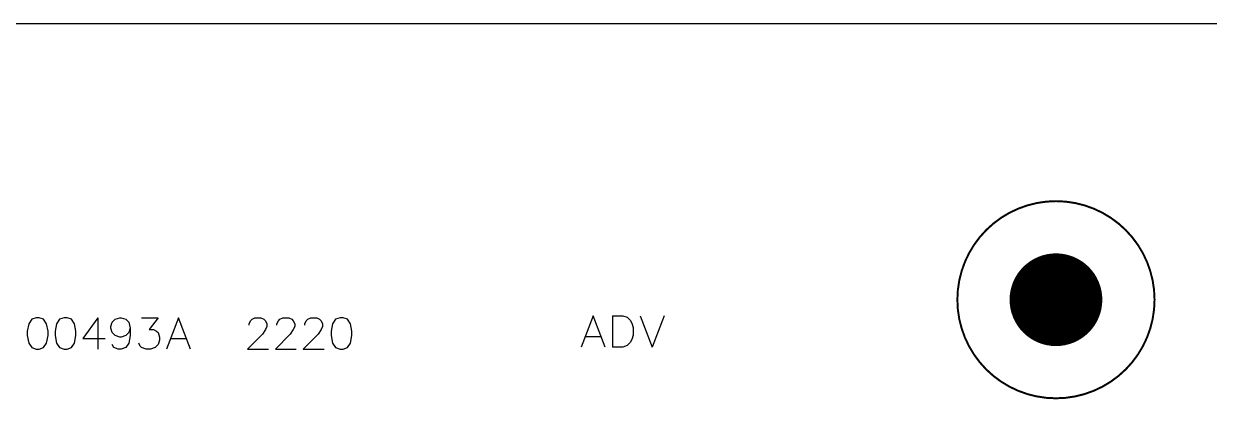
# Model space of a CAD drawing. Header units: millimetres. Extents: x 0 to 400, y 0 to 514.
# Drawn here: x 147.6 to 207.8, y 0 to 19 of the extents above; entities that cross this region are included whole.
import ezdxf

# ---------------------------------------------------------------- set-up
doc = ezdxf.new("R2010")
doc.units = ezdxf.units.MM
for name, color, linetype in [('BottomLayer', 5, 'Continuous'), ('BottomSolder', 6, 'Continuous'), ('Mechanical10', 56, 'Continuous'), ('MultiLayer', 9, 'Continuous'), ('PadHoleLayer', 156, 'Continuous'), ('TopLayer', 1, 'Continuous'), ('TopOverlay', 2, 'Continuous'), ('TopSolder', 216, 'Continuous')]:
    doc.layers.add(name, color=color, linetype=linetype)

# ---------------------------------------------------------------- blocks, each defined once
blk = doc.blocks.new('DRILL4_3_4')
at = {"layer": 'BottomLayer', "const_width": 2.25}
blk.add_lwpolyline([(-1.125, 0, 1), (1.125, 0, 1)], format="xyb", close=True, dxfattribs=at)
at = {"layer": 'BottomSolder', "const_width": 2.352}
blk.add_lwpolyline([(-1.176, 0, 1), (1.176, 0, 1)], format="xyb", close=True, dxfattribs=at)
at = {"layer": 'MultiLayer', "const_width": 2.25}
blk.add_lwpolyline([(-1.125, 0, 1), (1.125, 0, 1)], format="xyb", close=True, dxfattribs=at)
at = {"layer": 'PadHoleLayer', "const_width": 2.15}
blk.add_lwpolyline([(-1.075, 0, 1), (1.075, 0, 1)], format="xyb", close=True, dxfattribs=at)
at = {"layer": 'TopLayer', "const_width": 2.25}
blk.add_lwpolyline([(-1.125, 0, 1), (1.125, 0, 1)], format="xyb", close=True, dxfattribs=at)
at = {"layer": 'TopOverlay'}
for points, const_width in [([(5, 0, 1), (-5, 0, 1)], 0.1), ([(-5.025, 0, 1), (-4.975, 0, 1)], 0.05), ([(4.975, 0, 1), (5.025, 0, 1)], 0.05)]:
    blk.add_lwpolyline(points, format="xyb", close=True, dxfattribs=dict(at, const_width=const_width))
at = {"layer": 'TopSolder', "const_width": 2.352}
blk.add_lwpolyline([(-1.176, 0, 1), (1.176, 0, 1)], format="xyb", close=True, dxfattribs=at)

msp = doc.modelspace()

# ---------------------------------------------------------------- linework, layer by layer
at = {"layer": 'Mechanical10', "const_width": 0.01}
msp.add_lwpolyline([(0, 0), (400, 0)], dxfattribs=at)
at = {"layer": 'TopLayer'}
for p, q in [((394, 19), (6, 19)), ((147.902, 3.785), (147.827, 3.407)), ((148.053, 4.012), (147.902, 3.785)), ((148.28, 4.088), (148.053, 4.012)), ((148.431, 4.088), (148.28, 4.088)), ((148.658, 4.012), (148.431, 4.088)), ((148.809, 3.785), (148.658, 4.012)), ((148.885, 3.407), (148.809, 3.785)), ((149.315, 3.785), (149.24, 3.407)), ((149.467, 4.012), (149.315, 3.785)), ((149.693, 4.088), (149.467, 4.012)), ((149.845, 4.088), (149.693, 4.088)), ((150.071, 4.012), (149.845, 4.088)), ((150.222, 3.785), (150.071, 4.012)), ((150.298, 3.407), (150.222, 3.785)), ((151.409, 4.088), (150.653, 3.03)), ((151.409, 4.088), (151.409, 2.5)), ((152.067, 3.634), (152.142, 3.861)), ((152.067, 3.559), (152.067, 3.634)), ((152.142, 3.861), (152.293, 4.012)), ((152.293, 4.012), (152.52, 4.088)), ((152.52, 4.088), (152.596, 4.088)), ((152.596, 4.088), (152.822, 4.012)), ((152.822, 4.012), (152.974, 3.861)), ((152.974, 3.861), (153.049, 3.559)), ((153.631, 4.088), (154.462, 4.088)), ((154.462, 4.088), (154.009, 3.483)), ((155.498, 4.088), (154.893, 2.5)), ((156.102, 2.5), (155.498, 4.088)), ((159.076, 3.785), (159.151, 3.936)), ((159.076, 3.71), (159.076, 3.785)), ((159.151, 3.936), (159.227, 4.012)), ((159.227, 4.012), (159.378, 4.088)), ((159.378, 4.088), (159.68, 4.088)), ((159.68, 4.088), (159.831, 4.012)), ((159.831, 4.012), (159.907, 3.936)), ((159.907, 3.936), (159.982, 3.785)), ((159.982, 3.634), (159.907, 3.483)), ((159.982, 3.785), (159.982, 3.634)), ((160.489, 3.785), (160.564, 3.936)), ((160.489, 3.71), (160.489, 3.785)), ((160.564, 3.936), (160.64, 4.012)), ((160.64, 4.012), (160.791, 4.088)), ((160.791, 4.088), (161.093, 4.088)), ((161.093, 4.088), (161.245, 4.012)), ((161.245, 4.012), (161.32, 3.936)), ((161.32, 3.936), (161.396, 3.785)), ((161.396, 3.634), (161.32, 3.483)), ((161.396, 3.785), (161.396, 3.634)), ((161.902, 3.785), (161.978, 3.936)), ((161.902, 3.71), (161.902, 3.785)), ((161.978, 3.936), (162.053, 4.012)), ((162.053, 4.012), (162.204, 4.088)), ((162.204, 4.088), (162.507, 4.088)), ((162.507, 4.088), (162.658, 4.012)), ((162.658, 4.012), (162.734, 3.936)), ((162.734, 3.936), (162.809, 3.785)), ((162.809, 3.634), (162.734, 3.483)), ((162.809, 3.785), (162.809, 3.634)), ((163.315, 3.785), (163.24, 3.407)), ((163.467, 4.012), (163.315, 3.785)), ((163.693, 4.088), (163.467, 4.012)), ((163.845, 4.088), (163.693, 4.088)), ((164.071, 4.012), (163.845, 4.088)), ((164.222, 3.785), (164.071, 4.012)), ((164.298, 3.407), (164.222, 3.785)), ((176.53, 4.188), (175.925, 2.6)), ((177.134, 2.6), (176.53, 4.188)), ((177.505, 4.188), (177.505, 2.6)), ((177.505, 4.188), (178.034, 4.188)), ((178.034, 4.188), (178.26, 4.112)), ((178.26, 4.112), (178.411, 3.961)), ((178.411, 3.961), (178.487, 3.81)), ((178.487, 3.81), (178.563, 3.583)), ((178.918, 4.188), (179.522, 2.6)), ((180.127, 4.188), (179.522, 2.6)), ((147.827, 3.407), (147.827, 3.181)), ((147.827, 3.181), (147.902, 2.803)), ((148.809, 2.803), (148.885, 3.181)), ((148.885, 3.181), (148.885, 3.407)), ((149.24, 3.407), (149.24, 3.181)), ((149.24, 3.181), (149.315, 2.803)), ((150.222, 2.803), (150.298, 3.181)), ((150.298, 3.181), (150.298, 3.407)), ((150.653, 3.03), (151.787, 3.03)), ((152.142, 3.332), (152.067, 3.559)), ((152.293, 3.181), (152.142, 3.332)), ((152.52, 3.105), (152.293, 3.181)), ((152.596, 3.105), (152.52, 3.105)), ((152.822, 3.181), (152.596, 3.105)), ((152.974, 3.332), (152.822, 3.181)), ((153.049, 3.559), (152.974, 3.332)), ((153.049, 3.181), (152.974, 2.803)), ((153.049, 3.559), (153.049, 3.181)), ((154.009, 3.483), (154.236, 3.483)), ((154.236, 3.483), (154.387, 3.407)), ((154.387, 3.407), (154.462, 3.332)), ((154.462, 3.332), (154.538, 3.105)), ((154.538, 3.105), (154.538, 2.954)), ((155.12, 3.03), (155.876, 3.03)), ((159.756, 3.256), (159, 2.5)), ((159.907, 3.483), (159.756, 3.256)), ((161.169, 3.256), (160.413, 2.5)), ((161.32, 3.483), (161.169, 3.256)), ((162.582, 3.256), (161.827, 2.5)), ((162.734, 3.483), (162.582, 3.256)), ((163.24, 3.407), (163.24, 3.181)), ((163.24, 3.181), (163.315, 2.803)), ((164.222, 2.803), (164.298, 3.181)), ((164.298, 3.181), (164.298, 3.407)), ((176.152, 3.13), (176.907, 3.13)), ((178.563, 3.205), (178.487, 2.978)), ((178.563, 3.583), (178.563, 3.205)), ((147.902, 2.803), (148.053, 2.576)), ((148.053, 2.576), (148.28, 2.5)), ((148.28, 2.5), (148.431, 2.5)), ((148.431, 2.5), (148.658, 2.576)), ((148.658, 2.576), (148.809, 2.803)), ((149.315, 2.803), (149.467, 2.576)), ((149.467, 2.576), (149.693, 2.5)), ((149.693, 2.5), (149.845, 2.5)), ((149.845, 2.5), (150.071, 2.576)), ((150.071, 2.576), (150.222, 2.803)), ((152.218, 2.576), (152.142, 2.727)), ((152.444, 2.5), (152.218, 2.576)), ((152.596, 2.5), (152.444, 2.5)), ((152.822, 2.576), (152.596, 2.5)), ((152.974, 2.803), (152.822, 2.576)), ((153.555, 2.652), (153.48, 2.803)), ((153.631, 2.576), (153.555, 2.652)), ((153.858, 2.5), (153.631, 2.576)), ((154.085, 2.5), (153.858, 2.5)), ((154.311, 2.576), (154.085, 2.5)), ((154.462, 2.727), (154.311, 2.576)), ((154.538, 2.954), (154.462, 2.727)), ((159, 2.5), (160.058, 2.5)), ((160.413, 2.5), (161.471, 2.5)), ((161.827, 2.5), (162.885, 2.5)), ((163.315, 2.803), (163.467, 2.576)), ((163.467, 2.576), (163.693, 2.5)), ((163.693, 2.5), (163.845, 2.5)), ((163.845, 2.5), (164.071, 2.576)), ((164.071, 2.576), (164.222, 2.803)), ((178.034, 2.6), (177.505, 2.6)), ((178.26, 2.676), (178.034, 2.6)), ((178.411, 2.827), (178.26, 2.676)), ((178.487, 2.978), (178.411, 2.827))]:
    msp.add_line(p, q, dxfattribs=at)

# ---------------------------------------------------------------- block references
msp.add_blockref('DRILL4_3_4', (200, 5))

doc.saveas('drawing.dxf')
